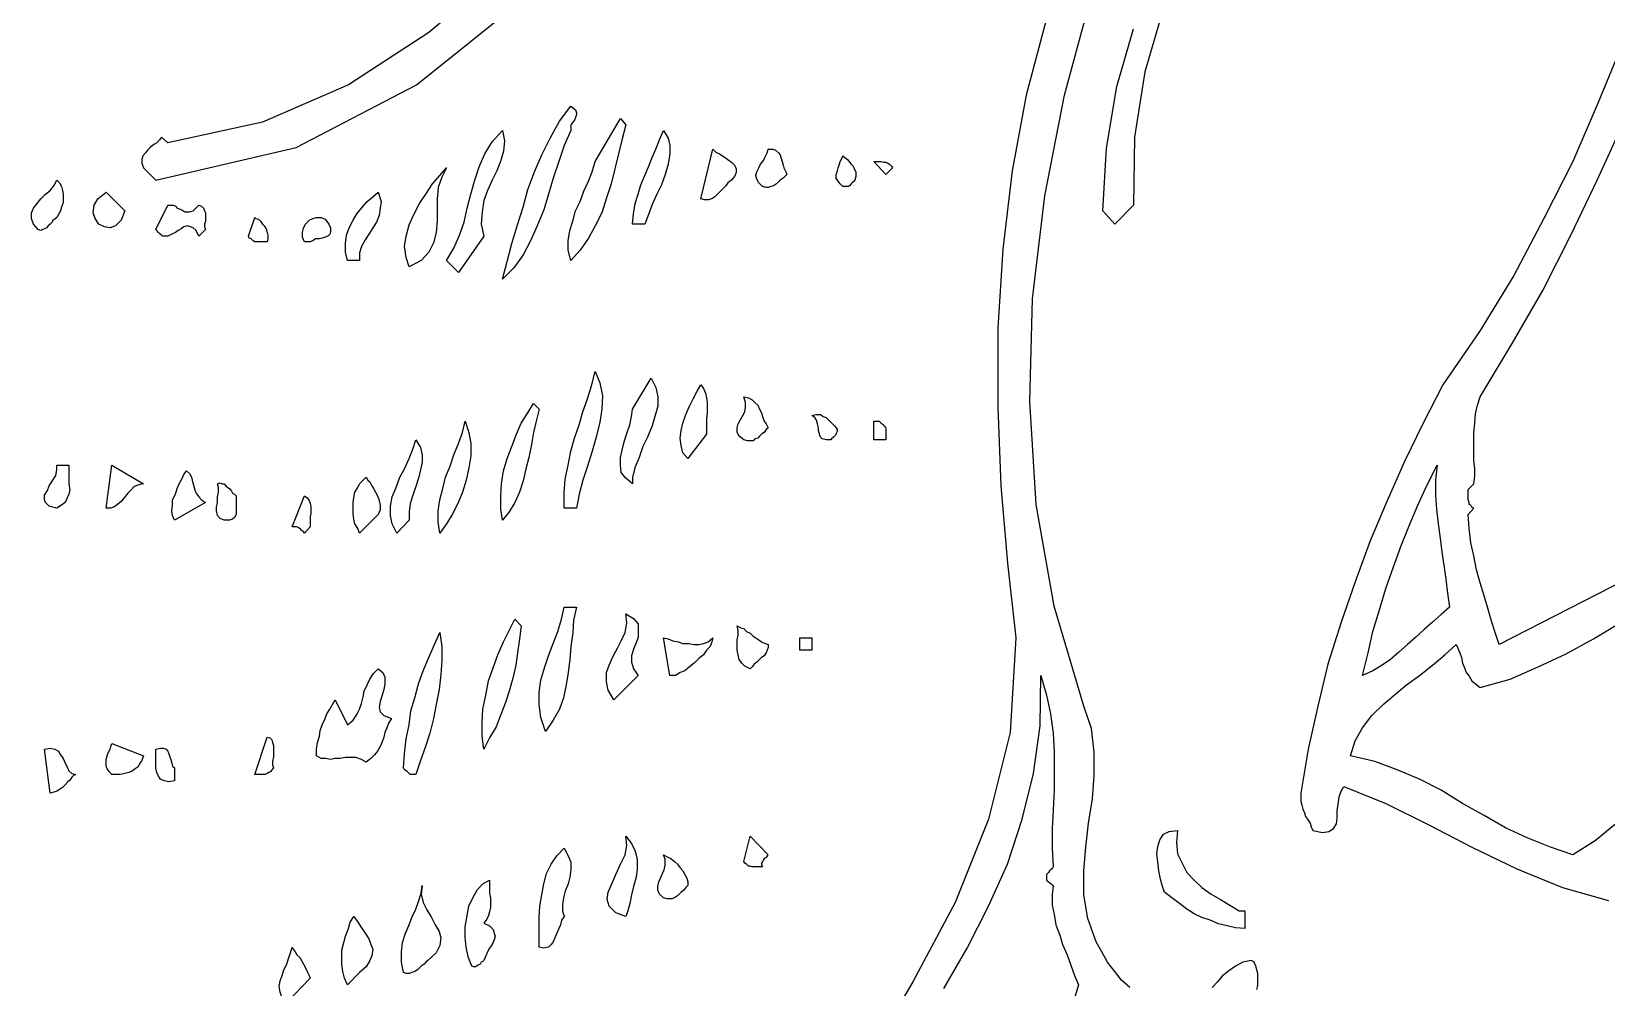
# Model space of a CAD drawing. Extents: x 0.03 to 7.75, y 0.03 to 7.25.
# Drawn here: x 1.264 to 2.949, y 3.235 to 4.258 of the extents above; entities that cross this region are included whole.
import ezdxf

# ---------------------------------------------------------------- set-up
doc = ezdxf.new("R2010")
doc.units = 0
doc.layers.add('1', color=7, linetype='Continuous')

msp = doc.modelspace()

# ---------------------------------------------------------------- linework, layer by layer
for points in [[(2.475, 4.283), (2.455, 4.215), (2.444, 4.145), (2.443, 4.072), (2.423, 4.052), (2.41, 4.066), (2.414, 4.133), (2.425, 4.199), (2.443, 4.261)], [(1.841, 4.152), (1.834, 4.136), (1.828, 4.119), (1.822, 4.101), (1.817, 4.084), (1.812, 4.067), (1.805, 4.05), (1.798, 4.034), (1.79, 4.019), (1.78, 4.005), (1.768, 3.993), (1.773, 4.012), (1.778, 4.031), (1.784, 4.051), (1.79, 4.07), (1.795, 4.089), (1.802, 4.108), (1.81, 4.126), (1.819, 4.144), (1.829, 4.162), (1.841, 4.178), (1.844, 4.176), (1.846, 4.174), (1.847, 4.171), (1.847, 4.169), (1.846, 4.166), (1.845, 4.163), (1.843, 4.161), (1.841, 4.158), (1.841, 4.155), (1.841, 4.152)], [(1.9, 4.158), (1.896, 4.143), (1.892, 4.127), (1.888, 4.111), (1.884, 4.095), (1.879, 4.08), (1.874, 4.064), (1.867, 4.05), (1.86, 4.037), (1.851, 4.024), (1.841, 4.013), (1.838, 4.024), (1.838, 4.034), (1.84, 4.045), (1.843, 4.055), (1.846, 4.066), (1.851, 4.076), (1.855, 4.087), (1.86, 4.098), (1.864, 4.108), (1.867, 4.119), (1.894, 4.165), (1.9, 4.158)], [(1.748, 4.039), (1.721, 4), (1.708, 4.013), (1.716, 4.026), (1.722, 4.04), (1.727, 4.054), (1.73, 4.069), (1.734, 4.084), (1.738, 4.098), (1.743, 4.113), (1.749, 4.127), (1.757, 4.14), (1.768, 4.152), (1.77, 4.141), (1.769, 4.13), (1.766, 4.12), (1.762, 4.109), (1.757, 4.099), (1.752, 4.088), (1.748, 4.077), (1.746, 4.065), (1.745, 4.052), (1.748, 4.039)], [(1.92, 4.052), (1.907, 4.052), (1.908, 4.063), (1.91, 4.074), (1.913, 4.084), (1.916, 4.094), (1.92, 4.104), (1.924, 4.113), (1.928, 4.123), (1.932, 4.132), (1.936, 4.142), (1.94, 4.152), (1.945, 4.144), (1.947, 4.136), (1.947, 4.127), (1.945, 4.116), (1.942, 4.105), (1.938, 4.094), (1.933, 4.084), (1.928, 4.073), (1.924, 4.062), (1.92, 4.052)], [(2.013, 4.099), (2.009, 4.096), (2.007, 4.093), (2.004, 4.09), (2.001, 4.087), (1.998, 4.084), (1.995, 4.081), (1.992, 4.079), (1.988, 4.078), (1.984, 4.078), (1.98, 4.079), (1.993, 4.132), (1.996, 4.129), (2, 4.127), (2.005, 4.124), (2.009, 4.121), (2.013, 4.118), (2.016, 4.115), (2.018, 4.111), (2.018, 4.107), (2.016, 4.103), (2.013, 4.099)], [(2.072, 4.105), (2.07, 4.103), (2.068, 4.101), (2.065, 4.099), (2.063, 4.097), (2.061, 4.095), (2.058, 4.093), (2.055, 4.092), (2.052, 4.091), (2.05, 4.091), (2.046, 4.092), (2.042, 4.096), (2.04, 4.1), (2.039, 4.104), (2.04, 4.108), (2.042, 4.112), (2.044, 4.116), (2.047, 4.12), (2.049, 4.124), (2.051, 4.128), (2.052, 4.132), (2.057, 4.132), (2.06, 4.131), (2.063, 4.128), (2.065, 4.126), (2.066, 4.122), (2.067, 4.119), (2.068, 4.115), (2.069, 4.112), (2.071, 4.108), (2.072, 4.105)], [(1.708, 4.112), (1.703, 4.102), (1.699, 4.091), (1.698, 4.079), (1.698, 4.067), (1.698, 4.055), (1.697, 4.043), (1.694, 4.032), (1.689, 4.022), (1.681, 4.013), (1.668, 4.006), (1.665, 4.016), (1.663, 4.028), (1.665, 4.039), (1.668, 4.051), (1.673, 4.062), (1.679, 4.074), (1.686, 4.084), (1.693, 4.095), (1.701, 4.104), (1.708, 4.112)], [(2.145, 4.099), (2.144, 4.098), (2.142, 4.096), (2.141, 4.095), (2.139, 4.093), (2.138, 4.092), (2.136, 4.092), (2.134, 4.092), (2.132, 4.092), (2.129, 4.095), (2.127, 4.098), (2.125, 4.101), (2.125, 4.105), (2.126, 4.108), (2.127, 4.112), (2.128, 4.115), (2.129, 4.119), (2.131, 4.122), (2.132, 4.125), (2.134, 4.123), (2.137, 4.121), (2.139, 4.118), (2.141, 4.116), (2.143, 4.114), (2.144, 4.111), (2.146, 4.108), (2.146, 4.105), (2.146, 4.103), (2.145, 4.099)], [(2.185, 4.112), (2.178, 4.105), (2.165, 4.119), (2.168, 4.119), (2.171, 4.119), (2.173, 4.119), (2.176, 4.118), (2.178, 4.118), (2.18, 4.117), (2.182, 4.116), (2.184, 4.114), (2.185, 4.112)], [(1.291, 4.059), (1.289, 4.057), (1.287, 4.056), (1.286, 4.054), (1.284, 4.052), (1.282, 4.05), (1.28, 4.048), (1.278, 4.047), (1.276, 4.046), (1.274, 4.045), (1.271, 4.046), (1.266, 4.052), (1.264, 4.058), (1.264, 4.064), (1.266, 4.069), (1.27, 4.074), (1.274, 4.079), (1.279, 4.084), (1.284, 4.088), (1.288, 4.093), (1.291, 4.099), (1.294, 4.096), (1.296, 4.092), (1.297, 4.088), (1.298, 4.084), (1.298, 4.079), (1.298, 4.075), (1.296, 4.07), (1.295, 4.066), (1.293, 4.062), (1.291, 4.059)], [(1.364, 4.066), (1.36, 4.056), (1.354, 4.05), (1.348, 4.048), (1.342, 4.049), (1.336, 4.052), (1.332, 4.058), (1.33, 4.064), (1.331, 4.072), (1.335, 4.079), (1.344, 4.086), (1.364, 4.066)], [(1.635, 4.086), (1.638, 4.076), (1.637, 4.069), (1.636, 4.061), (1.633, 4.054), (1.629, 4.048), (1.625, 4.041), (1.621, 4.035), (1.617, 4.028), (1.615, 4.021), (1.615, 4.013), (1.602, 4.013), (1.6, 4.022), (1.6, 4.031), (1.601, 4.04), (1.604, 4.048), (1.608, 4.056), (1.612, 4.063), (1.617, 4.069), (1.623, 4.076), (1.629, 4.081), (1.635, 4.086)], [(1.437, 4.066), (1.443, 4.072), (1.446, 4.071), (1.448, 4.069), (1.449, 4.066), (1.45, 4.064), (1.45, 4.061), (1.45, 4.057), (1.45, 4.055), (1.449, 4.052), (1.449, 4.049), (1.45, 4.046), (1.443, 4.039), (1.44, 4.045), (1.437, 4.048), (1.434, 4.049), (1.431, 4.05), (1.427, 4.049), (1.424, 4.047), (1.421, 4.045), (1.418, 4.043), (1.414, 4.041), (1.41, 4.039), (1.408, 4.039), (1.406, 4.039), (1.404, 4.039), (1.403, 4.04), (1.401, 4.042), (1.4, 4.043), (1.398, 4.045), (1.397, 4.046), (1.41, 4.072), (1.413, 4.072), (1.416, 4.072), (1.418, 4.071), (1.42, 4.069), (1.423, 4.068), (1.425, 4.067), (1.428, 4.065), (1.43, 4.065), (1.433, 4.065), (1.437, 4.066)], [(1.516, 4.033), (1.513, 4.033), (1.51, 4.033), (1.508, 4.033), (1.505, 4.033), (1.503, 4.033), (1.501, 4.034), (1.499, 4.036), (1.497, 4.037), (1.496, 4.039), (1.503, 4.059), (1.504, 4.058), (1.507, 4.057), (1.509, 4.055), (1.511, 4.052), (1.513, 4.05), (1.515, 4.047), (1.516, 4.043), (1.517, 4.04), (1.517, 4.036), (1.516, 4.033)], [(1.582, 4.052), (1.584, 4.048), (1.584, 4.044), (1.583, 4.041), (1.581, 4.039), (1.578, 4.038), (1.575, 4.037), (1.572, 4.036), (1.568, 4.036), (1.565, 4.034), (1.562, 4.033), (1.556, 4.033), (1.554, 4.038), (1.554, 4.043), (1.555, 4.048), (1.557, 4.052), (1.561, 4.056), (1.565, 4.058), (1.569, 4.059), (1.574, 4.059), (1.578, 4.057), (1.582, 4.052)], [(1.847, 3.748), (1.834, 3.748), (1.834, 3.764), (1.835, 3.779), (1.838, 3.794), (1.841, 3.809), (1.845, 3.823), (1.85, 3.837), (1.854, 3.851), (1.859, 3.865), (1.863, 3.879), (1.867, 3.894), (1.872, 3.882), (1.875, 3.868), (1.874, 3.854), (1.872, 3.84), (1.868, 3.824), (1.864, 3.809), (1.859, 3.793), (1.854, 3.778), (1.85, 3.763), (1.847, 3.748)], [(1.907, 3.781), (1.907, 3.774), (1.9, 3.78), (1.895, 3.786), (1.894, 3.794), (1.894, 3.802), (1.896, 3.81), (1.898, 3.819), (1.901, 3.828), (1.904, 3.837), (1.906, 3.846), (1.907, 3.854), (1.927, 3.887), (1.932, 3.877), (1.934, 3.867), (1.934, 3.857), (1.931, 3.846), (1.928, 3.836), (1.923, 3.824), (1.918, 3.814), (1.914, 3.802), (1.91, 3.792), (1.907, 3.781)], [(1.986, 3.827), (1.966, 3.801), (1.961, 3.807), (1.959, 3.815), (1.958, 3.823), (1.959, 3.831), (1.961, 3.839), (1.964, 3.848), (1.968, 3.857), (1.972, 3.865), (1.976, 3.873), (1.98, 3.88), (1.983, 3.876), (1.985, 3.871), (1.986, 3.866), (1.987, 3.861), (1.987, 3.855), (1.987, 3.85), (1.986, 3.844), (1.986, 3.838), (1.986, 3.833), (1.986, 3.827)], [(1.807, 3.854), (1.804, 3.841), (1.801, 3.829), (1.799, 3.816), (1.796, 3.802), (1.793, 3.79), (1.79, 3.777), (1.786, 3.765), (1.781, 3.754), (1.775, 3.744), (1.768, 3.735), (1.766, 3.747), (1.766, 3.761), (1.767, 3.774), (1.769, 3.788), (1.773, 3.801), (1.778, 3.814), (1.783, 3.827), (1.788, 3.839), (1.795, 3.85), (1.801, 3.86), (1.807, 3.854)], [(2.052, 3.834), (2.05, 3.832), (2.048, 3.829), (2.045, 3.827), (2.043, 3.825), (2.041, 3.823), (2.038, 3.822), (2.036, 3.82), (2.033, 3.82), (2.03, 3.82), (2.026, 3.821), (2.021, 3.825), (2.019, 3.829), (2.019, 3.834), (2.02, 3.838), (2.022, 3.842), (2.025, 3.847), (2.027, 3.851), (2.028, 3.856), (2.028, 3.861), (2.026, 3.867), (2.031, 3.866), (2.035, 3.864), (2.038, 3.861), (2.041, 3.858), (2.043, 3.854), (2.045, 3.85), (2.046, 3.846), (2.048, 3.841), (2.05, 3.838), (2.052, 3.834)], [(2.125, 3.834), (2.126, 3.832), (2.126, 3.83), (2.125, 3.828), (2.124, 3.826), (2.123, 3.825), (2.122, 3.824), (2.12, 3.822), (2.119, 3.821), (2.114, 3.821), (2.11, 3.822), (2.108, 3.824), (2.107, 3.827), (2.106, 3.831), (2.106, 3.834), (2.105, 3.838), (2.104, 3.842), (2.102, 3.845), (2.099, 3.847), (2.103, 3.848), (2.105, 3.848), (2.108, 3.848), (2.111, 3.846), (2.114, 3.845), (2.116, 3.843), (2.118, 3.841), (2.121, 3.838), (2.123, 3.836), (2.125, 3.834)], [(1.701, 3.721), (1.699, 3.733), (1.699, 3.745), (1.701, 3.757), (1.704, 3.769), (1.707, 3.781), (1.712, 3.793), (1.716, 3.805), (1.721, 3.817), (1.725, 3.829), (1.728, 3.841), (1.732, 3.829), (1.734, 3.817), (1.734, 3.804), (1.732, 3.791), (1.729, 3.778), (1.725, 3.765), (1.72, 3.753), (1.714, 3.741), (1.708, 3.731), (1.701, 3.721)], [(2.178, 3.834), (2.178, 3.821), (2.165, 3.821), (2.165, 3.841), (2.167, 3.841), (2.169, 3.841), (2.171, 3.841), (2.173, 3.839), (2.174, 3.838), (2.175, 3.837), (2.177, 3.835), (2.178, 3.834)], [(1.668, 3.735), (1.655, 3.721), (1.65, 3.731), (1.648, 3.74), (1.648, 3.75), (1.65, 3.76), (1.654, 3.77), (1.658, 3.781), (1.663, 3.79), (1.668, 3.801), (1.672, 3.811), (1.675, 3.821), (1.68, 3.813), (1.682, 3.805), (1.682, 3.797), (1.68, 3.789), (1.678, 3.78), (1.675, 3.771), (1.672, 3.762), (1.669, 3.753), (1.668, 3.744), (1.668, 3.735)], [(1.304, 3.794), (1.304, 3.789), (1.304, 3.784), (1.304, 3.779), (1.304, 3.774), (1.305, 3.768), (1.304, 3.763), (1.302, 3.759), (1.3, 3.754), (1.296, 3.751), (1.291, 3.748), (1.283, 3.75), (1.279, 3.754), (1.278, 3.757), (1.278, 3.762), (1.281, 3.767), (1.283, 3.772), (1.287, 3.778), (1.29, 3.783), (1.291, 3.789), (1.291, 3.794), (1.304, 3.794)], [(1.384, 3.774), (1.379, 3.773), (1.374, 3.771), (1.37, 3.767), (1.367, 3.764), (1.363, 3.759), (1.36, 3.755), (1.356, 3.752), (1.352, 3.749), (1.348, 3.748), (1.344, 3.748), (1.35, 3.794), (1.384, 3.774)], [(1.45, 3.754), (1.417, 3.735), (1.415, 3.74), (1.414, 3.745), (1.415, 3.751), (1.415, 3.757), (1.418, 3.763), (1.42, 3.769), (1.422, 3.774), (1.425, 3.779), (1.427, 3.784), (1.43, 3.788), (1.433, 3.785), (1.435, 3.781), (1.436, 3.778), (1.437, 3.774), (1.438, 3.77), (1.439, 3.766), (1.441, 3.763), (1.443, 3.76), (1.446, 3.757), (1.45, 3.754)], [(1.483, 3.761), (1.483, 3.758), (1.483, 3.755), (1.483, 3.752), (1.483, 3.75), (1.483, 3.746), (1.483, 3.743), (1.483, 3.741), (1.481, 3.738), (1.479, 3.736), (1.476, 3.735), (1.47, 3.735), (1.466, 3.737), (1.463, 3.74), (1.462, 3.745), (1.462, 3.749), (1.463, 3.754), (1.463, 3.76), (1.464, 3.765), (1.464, 3.77), (1.463, 3.774), (1.466, 3.775), (1.468, 3.774), (1.47, 3.774), (1.472, 3.772), (1.474, 3.77), (1.476, 3.769), (1.478, 3.766), (1.479, 3.764), (1.481, 3.763), (1.483, 3.761)], [(1.635, 3.741), (1.615, 3.721), (1.613, 3.726), (1.61, 3.731), (1.609, 3.736), (1.608, 3.742), (1.608, 3.748), (1.608, 3.754), (1.609, 3.759), (1.61, 3.765), (1.613, 3.77), (1.615, 3.774), (1.622, 3.781), (1.624, 3.778), (1.626, 3.776), (1.628, 3.772), (1.63, 3.769), (1.632, 3.765), (1.634, 3.761), (1.636, 3.756), (1.637, 3.751), (1.637, 3.746), (1.635, 3.741)], [(1.562, 3.728), (1.556, 3.721), (1.555, 3.723), (1.553, 3.724), (1.552, 3.725), (1.55, 3.727), (1.548, 3.728), (1.547, 3.728), (1.545, 3.728), (1.543, 3.728), (1.556, 3.761), (1.559, 3.759), (1.561, 3.756), (1.562, 3.753), (1.563, 3.75), (1.563, 3.746), (1.563, 3.742), (1.562, 3.739), (1.562, 3.735), (1.562, 3.731), (1.562, 3.728)], [(1.847, 3.642), (1.844, 3.628), (1.843, 3.615), (1.841, 3.6), (1.84, 3.586), (1.838, 3.572), (1.836, 3.559), (1.833, 3.545), (1.829, 3.533), (1.822, 3.521), (1.814, 3.509), (1.809, 3.524), (1.807, 3.538), (1.807, 3.551), (1.809, 3.564), (1.813, 3.577), (1.817, 3.59), (1.822, 3.603), (1.827, 3.616), (1.831, 3.629), (1.834, 3.642), (1.847, 3.642)], [(1.788, 3.622), (1.786, 3.608), (1.784, 3.593), (1.782, 3.58), (1.779, 3.566), (1.775, 3.552), (1.771, 3.54), (1.766, 3.527), (1.761, 3.514), (1.754, 3.502), (1.748, 3.49), (1.746, 3.504), (1.746, 3.519), (1.747, 3.533), (1.75, 3.548), (1.753, 3.563), (1.758, 3.577), (1.763, 3.591), (1.769, 3.605), (1.775, 3.617), (1.781, 3.629), (1.788, 3.622)], [(1.913, 3.569), (1.887, 3.543), (1.881, 3.553), (1.879, 3.562), (1.879, 3.572), (1.882, 3.58), (1.886, 3.589), (1.891, 3.598), (1.895, 3.606), (1.899, 3.615), (1.901, 3.625), (1.9, 3.635), (1.908, 3.63), (1.913, 3.624), (1.913, 3.617), (1.913, 3.61), (1.911, 3.604), (1.908, 3.597), (1.906, 3.59), (1.906, 3.583), (1.908, 3.576), (1.913, 3.569)], [(1.675, 3.463), (1.673, 3.463), (1.671, 3.463), (1.669, 3.463), (1.668, 3.464), (1.666, 3.466), (1.665, 3.467), (1.663, 3.468), (1.662, 3.47), (1.663, 3.485), (1.665, 3.501), (1.668, 3.516), (1.67, 3.531), (1.674, 3.545), (1.678, 3.56), (1.683, 3.574), (1.689, 3.588), (1.695, 3.602), (1.701, 3.615), (1.703, 3.6), (1.703, 3.585), (1.702, 3.57), (1.7, 3.554), (1.697, 3.538), (1.694, 3.523), (1.69, 3.507), (1.685, 3.492), (1.68, 3.478), (1.675, 3.463)], [(1.993, 3.609), (1.992, 3.605), (1.99, 3.6), (1.986, 3.596), (1.983, 3.591), (1.978, 3.587), (1.973, 3.582), (1.968, 3.578), (1.963, 3.574), (1.958, 3.572), (1.953, 3.569), (1.947, 3.569), (1.94, 3.609), (1.945, 3.608), (1.95, 3.606), (1.956, 3.605), (1.961, 3.603), (1.967, 3.603), (1.973, 3.602), (1.978, 3.602), (1.983, 3.603), (1.988, 3.605), (1.993, 3.609)], [(2.052, 3.602), (2.052, 3.599), (2.051, 3.596), (2.05, 3.593), (2.048, 3.59), (2.045, 3.588), (2.043, 3.586), (2.04, 3.583), (2.037, 3.581), (2.035, 3.578), (2.033, 3.576), (2.027, 3.579), (2.024, 3.582), (2.021, 3.586), (2.02, 3.591), (2.019, 3.596), (2.019, 3.601), (2.019, 3.607), (2.02, 3.612), (2.02, 3.617), (2.019, 3.622), (2.023, 3.62), (2.026, 3.619), (2.029, 3.616), (2.033, 3.614), (2.036, 3.611), (2.039, 3.609), (2.042, 3.607), (2.045, 3.605), (2.049, 3.603), (2.052, 3.602)], [(2.099, 3.596), (2.086, 3.596), (2.086, 3.609), (2.099, 3.609), (2.099, 3.596)], [(1.649, 3.523), (1.646, 3.518), (1.644, 3.513), (1.642, 3.508), (1.641, 3.503), (1.639, 3.498), (1.637, 3.493), (1.634, 3.488), (1.631, 3.484), (1.627, 3.48), (1.622, 3.476), (1.617, 3.479), (1.611, 3.481), (1.605, 3.481), (1.6, 3.481), (1.594, 3.48), (1.589, 3.48), (1.584, 3.479), (1.579, 3.48), (1.574, 3.48), (1.569, 3.483), (1.569, 3.49), (1.57, 3.497), (1.572, 3.504), (1.573, 3.51), (1.575, 3.516), (1.578, 3.523), (1.58, 3.528), (1.583, 3.533), (1.586, 3.538), (1.589, 3.543), (1.602, 3.516), (1.608, 3.521), (1.612, 3.527), (1.615, 3.533), (1.617, 3.539), (1.619, 3.546), (1.62, 3.552), (1.623, 3.559), (1.626, 3.565), (1.63, 3.571), (1.635, 3.576), (1.64, 3.572), (1.642, 3.567), (1.642, 3.56), (1.641, 3.554), (1.639, 3.548), (1.637, 3.541), (1.636, 3.535), (1.637, 3.53), (1.641, 3.526), (1.649, 3.523)], [(1.311, 3.463), (1.309, 3.462), (1.307, 3.46), (1.305, 3.457), (1.303, 3.455), (1.3, 3.452), (1.297, 3.449), (1.294, 3.447), (1.291, 3.445), (1.288, 3.444), (1.284, 3.443), (1.278, 3.49), (1.284, 3.491), (1.289, 3.49), (1.293, 3.488), (1.295, 3.484), (1.298, 3.48), (1.3, 3.475), (1.302, 3.471), (1.304, 3.467), (1.307, 3.464), (1.311, 3.463)], [(1.384, 3.483), (1.382, 3.478), (1.38, 3.475), (1.378, 3.471), (1.375, 3.469), (1.372, 3.467), (1.368, 3.465), (1.364, 3.464), (1.359, 3.463), (1.355, 3.463), (1.35, 3.463), (1.347, 3.466), (1.345, 3.469), (1.344, 3.472), (1.344, 3.475), (1.344, 3.479), (1.345, 3.483), (1.346, 3.486), (1.348, 3.49), (1.349, 3.493), (1.35, 3.496), (1.384, 3.483)], [(1.417, 3.47), (1.417, 3.456), (1.411, 3.455), (1.406, 3.456), (1.402, 3.458), (1.4, 3.461), (1.398, 3.465), (1.397, 3.47), (1.397, 3.475), (1.397, 3.48), (1.397, 3.485), (1.397, 3.49), (1.402, 3.491), (1.405, 3.491), (1.408, 3.49), (1.41, 3.488), (1.411, 3.485), (1.412, 3.482), (1.413, 3.479), (1.414, 3.475), (1.415, 3.472), (1.417, 3.47)], [(1.523, 3.47), (1.521, 3.468), (1.52, 3.466), (1.518, 3.465), (1.516, 3.464), (1.514, 3.463), (1.511, 3.463), (1.509, 3.463), (1.506, 3.463), (1.503, 3.463), (1.516, 3.503), (1.519, 3.502), (1.521, 3.5), (1.522, 3.497), (1.523, 3.494), (1.523, 3.49), (1.523, 3.486), (1.523, 3.482), (1.522, 3.477), (1.522, 3.473), (1.523, 3.47)], [(1.9, 3.311), (1.889, 3.315), (1.882, 3.322), (1.88, 3.329), (1.881, 3.337), (1.885, 3.346), (1.889, 3.356), (1.894, 3.367), (1.899, 3.377), (1.901, 3.387), (1.9, 3.397), (1.906, 3.389), (1.91, 3.381), (1.912, 3.372), (1.912, 3.362), (1.911, 3.353), (1.908, 3.343), (1.906, 3.334), (1.904, 3.325), (1.902, 3.317), (1.9, 3.311)], [(2.052, 3.377), (2.051, 3.376), (2.05, 3.374), (2.048, 3.373), (2.047, 3.371), (2.046, 3.37), (2.045, 3.368), (2.045, 3.366), (2.046, 3.364), (2.043, 3.364), (2.04, 3.364), (2.038, 3.364), (2.035, 3.364), (2.033, 3.365), (2.031, 3.365), (2.029, 3.367), (2.027, 3.368), (2.026, 3.37), (2.033, 3.397), (2.052, 3.377)], [(2.49, 3.403), (2.489, 3.39), (2.49, 3.378), (2.495, 3.368), (2.5, 3.358), (2.508, 3.35), (2.516, 3.342), (2.526, 3.335), (2.536, 3.329), (2.546, 3.323), (2.556, 3.317), (2.562, 3.317), (2.562, 3.298), (2.552, 3.299), (2.543, 3.301), (2.534, 3.303), (2.525, 3.307), (2.516, 3.31), (2.508, 3.314), (2.5, 3.319), (2.492, 3.325), (2.484, 3.331), (2.476, 3.337), (2.474, 3.343), (2.472, 3.351), (2.47, 3.36), (2.469, 3.369), (2.468, 3.378), (2.469, 3.386), (2.471, 3.393), (2.475, 3.399), (2.481, 3.402), (2.49, 3.403)], [(1.834, 3.311), (1.831, 3.307), (1.83, 3.302), (1.828, 3.298), (1.826, 3.293), (1.824, 3.288), (1.822, 3.284), (1.82, 3.281), (1.817, 3.278), (1.812, 3.277), (1.807, 3.278), (1.807, 3.288), (1.807, 3.299), (1.807, 3.31), (1.808, 3.322), (1.81, 3.334), (1.812, 3.346), (1.815, 3.357), (1.82, 3.367), (1.826, 3.376), (1.834, 3.384), (1.838, 3.376), (1.841, 3.369), (1.841, 3.361), (1.84, 3.353), (1.838, 3.346), (1.835, 3.338), (1.833, 3.331), (1.832, 3.324), (1.832, 3.317), (1.834, 3.311)], [(1.966, 3.344), (1.964, 3.342), (1.962, 3.339), (1.959, 3.337), (1.957, 3.335), (1.955, 3.333), (1.952, 3.331), (1.949, 3.33), (1.947, 3.33), (1.944, 3.33), (1.94, 3.331), (1.936, 3.335), (1.934, 3.339), (1.934, 3.343), (1.935, 3.348), (1.937, 3.352), (1.939, 3.357), (1.941, 3.361), (1.942, 3.366), (1.942, 3.372), (1.94, 3.377), (1.944, 3.375), (1.948, 3.373), (1.952, 3.37), (1.955, 3.367), (1.958, 3.363), (1.961, 3.36), (1.963, 3.356), (1.965, 3.352), (1.966, 3.348), (1.966, 3.344)], [(1.688, 3.264), (1.686, 3.262), (1.684, 3.26), (1.681, 3.258), (1.679, 3.256), (1.677, 3.254), (1.674, 3.252), (1.671, 3.251), (1.668, 3.25), (1.665, 3.25), (1.662, 3.251), (1.66, 3.262), (1.66, 3.273), (1.661, 3.283), (1.664, 3.293), (1.668, 3.302), (1.671, 3.31), (1.675, 3.319), (1.678, 3.327), (1.681, 3.336), (1.682, 3.344), (1.681, 3.335), (1.683, 3.326), (1.687, 3.318), (1.692, 3.31), (1.696, 3.302), (1.7, 3.295), (1.702, 3.288), (1.701, 3.28), (1.697, 3.272), (1.688, 3.264)], [(1.754, 3.35), (1.754, 3.346), (1.754, 3.341), (1.754, 3.336), (1.755, 3.331), (1.755, 3.326), (1.755, 3.321), (1.754, 3.316), (1.753, 3.312), (1.751, 3.308), (1.748, 3.304), (1.754, 3.301), (1.758, 3.297), (1.759, 3.293), (1.76, 3.29), (1.759, 3.286), (1.757, 3.281), (1.754, 3.277), (1.752, 3.273), (1.75, 3.269), (1.748, 3.264), (1.747, 3.263), (1.745, 3.262), (1.744, 3.26), (1.742, 3.259), (1.74, 3.258), (1.739, 3.257), (1.737, 3.257), (1.735, 3.258), (1.731, 3.268), (1.729, 3.278), (1.728, 3.289), (1.728, 3.3), (1.73, 3.312), (1.732, 3.322), (1.736, 3.331), (1.741, 3.34), (1.747, 3.346), (1.754, 3.35)], [(1.615, 3.251), (1.602, 3.238), (1.599, 3.245), (1.597, 3.252), (1.596, 3.26), (1.596, 3.267), (1.596, 3.275), (1.598, 3.283), (1.6, 3.29), (1.603, 3.298), (1.605, 3.305), (1.609, 3.311), (1.613, 3.305), (1.617, 3.299), (1.621, 3.293), (1.625, 3.287), (1.627, 3.281), (1.629, 3.276), (1.628, 3.269), (1.626, 3.264), (1.622, 3.257), (1.615, 3.251)], [(1.562, 3.245), (1.536, 3.218), (1.532, 3.224), (1.53, 3.23), (1.529, 3.236), (1.53, 3.242), (1.532, 3.248), (1.534, 3.254), (1.537, 3.26), (1.539, 3.266), (1.541, 3.272), (1.543, 3.278), (1.544, 3.276), (1.546, 3.273), (1.548, 3.27), (1.551, 3.267), (1.553, 3.264), (1.555, 3.26), (1.557, 3.256), (1.559, 3.252), (1.561, 3.248), (1.562, 3.245)]]:
    msp.add_lwpolyline(points)
at = {"layer": '1'}
for points in [[(1.769, 4.324), (1.689, 4.257), (1.603, 4.201), (1.511, 4.161), (1.41, 4.139), (1.403, 4.145), (1.401, 4.142), (1.398, 4.139), (1.395, 4.137), (1.391, 4.134), (1.388, 4.131), (1.386, 4.128), (1.383, 4.125), (1.382, 4.121), (1.382, 4.117), (1.384, 4.112), (1.397, 4.099), (1.547, 4.134), (1.676, 4.201), (1.789, 4.292)], [(2.439, 3.235), (2.43, 3.243), (2.423, 3.252), (2.415, 3.262), (2.409, 3.273), (2.403, 3.284), (2.394, 3.309), (2.39, 3.334), (2.39, 3.36), (2.392, 3.385), (2.395, 3.411), (2.399, 3.437), (2.401, 3.462), (2.401, 3.487), (2.398, 3.512), (2.39, 3.536), (2.358, 3.643), (2.339, 3.752), (2.332, 3.862), (2.335, 3.972), (2.348, 4.082), (2.369, 4.19), (2.398, 4.297)], [(2.349, 4.269), (2.328, 4.19), (2.313, 4.109), (2.303, 4.025), (2.298, 3.941), (2.298, 3.856), (2.301, 3.772), (2.308, 3.689), (2.317, 3.609), (2.311, 3.508), (2.288, 3.415), (2.252, 3.326), (2.207, 3.241), (2.158, 3.158)], [(2.966, 4.245), (2.94, 4.182), (2.913, 4.119), (2.882, 4.058), (2.85, 3.997), (2.814, 3.938), (2.774, 3.88), (2.753, 3.839), (2.733, 3.798), (2.714, 3.755), (2.696, 3.713), (2.68, 3.669), (2.665, 3.626), (2.651, 3.581), (2.64, 3.536), (2.63, 3.49), (2.622, 3.443), (2.622, 3.439), (2.622, 3.434), (2.623, 3.43), (2.624, 3.426), (2.626, 3.422), (2.627, 3.418), (2.629, 3.415), (2.632, 3.411), (2.633, 3.407), (2.635, 3.403), (2.645, 3.401), (2.652, 3.402), (2.657, 3.405), (2.66, 3.41), (2.661, 3.416), (2.661, 3.424), (2.662, 3.431), (2.663, 3.439), (2.665, 3.445), (2.668, 3.45), (2.713, 3.432), (2.759, 3.409), (2.805, 3.385), (2.853, 3.362), (2.902, 3.342), (2.951, 3.328)], [(3.119, 3.748), (2.834, 3.602), (2.83, 3.615), (2.826, 3.627), (2.822, 3.641), (2.818, 3.654), (2.814, 3.668), (2.81, 3.682), (2.807, 3.697), (2.804, 3.711), (2.802, 3.726), (2.801, 3.741), (2.807, 3.748), (2.805, 3.749), (2.804, 3.751), (2.802, 3.752), (2.802, 3.754), (2.801, 3.757), (2.801, 3.759), (2.801, 3.762), (2.801, 3.765), (2.801, 3.768), (2.807, 3.774), (2.808, 3.782), (2.808, 3.79), (2.807, 3.799), (2.807, 3.809), (2.807, 3.819), (2.807, 3.829), (2.808, 3.839), (2.809, 3.849), (2.811, 3.858), (2.814, 3.867), (2.848, 3.924), (2.881, 3.981), (2.911, 4.04), (2.939, 4.099), (2.966, 4.158)], [(2.781, 3.642), (2.772, 3.634), (2.763, 3.626), (2.754, 3.618), (2.745, 3.61), (2.736, 3.602), (2.727, 3.594), (2.718, 3.586), (2.709, 3.58), (2.699, 3.574), (2.688, 3.569), (2.694, 3.593), (2.699, 3.616), (2.706, 3.639), (2.713, 3.662), (2.721, 3.685), (2.729, 3.707), (2.738, 3.729), (2.747, 3.751), (2.757, 3.773), (2.768, 3.794), (2.766, 3.778), (2.766, 3.762), (2.767, 3.747), (2.769, 3.731), (2.771, 3.716), (2.773, 3.701), (2.775, 3.687), (2.777, 3.672), (2.779, 3.657), (2.781, 3.642)], [(2.959, 3.41), (2.937, 3.392), (2.913, 3.377), (2.889, 3.385), (2.864, 3.395), (2.841, 3.406), (2.818, 3.419), (2.795, 3.432), (2.772, 3.446), (2.749, 3.458), (2.725, 3.468), (2.701, 3.477), (2.675, 3.483), (2.68, 3.499), (2.688, 3.513), (2.698, 3.526), (2.71, 3.538), (2.722, 3.548), (2.735, 3.559), (2.749, 3.569), (2.763, 3.58), (2.776, 3.591), (2.788, 3.602), (2.79, 3.598), (2.792, 3.593), (2.794, 3.588), (2.795, 3.582), (2.797, 3.577), (2.799, 3.572), (2.802, 3.568), (2.805, 3.563), (2.809, 3.56), (2.814, 3.556), (2.846, 3.565), (2.876, 3.578), (2.906, 3.592), (2.935, 3.608), (2.963, 3.625)], [(2.24, 3.234), (2.265, 3.277), (2.288, 3.322), (2.308, 3.367), (2.324, 3.415), (2.336, 3.464), (2.343, 3.515), (2.344, 3.569), (2.35, 3.548), (2.354, 3.528), (2.357, 3.507), (2.358, 3.487), (2.358, 3.466), (2.358, 3.446), (2.357, 3.425), (2.356, 3.405), (2.356, 3.384), (2.357, 3.364)], [(2.357, 3.364), (2.356, 3.362), (2.354, 3.361), (2.353, 3.36), (2.352, 3.358), (2.35, 3.356), (2.35, 3.355), (2.35, 3.353), (2.35, 3.35), (2.357, 3.344), (2.356, 3.334), (2.356, 3.323), (2.358, 3.313), (2.36, 3.302), (2.364, 3.291), (2.367, 3.281), (2.372, 3.27), (2.376, 3.259), (2.38, 3.248), (2.384, 3.238), (2.379, 3.221)], [(2.575, 3.233), (2.576, 3.237), (2.576, 3.242), (2.576, 3.246), (2.576, 3.25), (2.575, 3.254), (2.574, 3.258), (2.572, 3.262), (2.569, 3.264), (2.56, 3.262), (2.552, 3.258), (2.545, 3.253), (2.538, 3.247), (2.533, 3.241), (2.527, 3.235)]]:
    msp.add_lwpolyline(points, dxfattribs=at)

doc.saveas('drawing.dxf')
